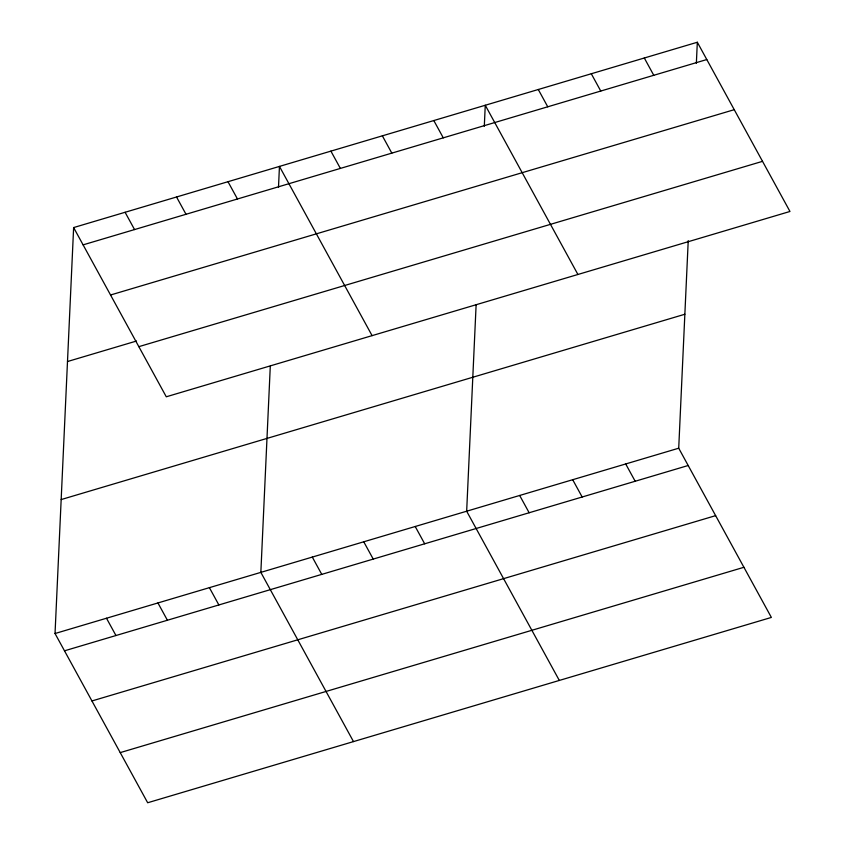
<?xml version="1.0" encoding="UTF-8"?>
<svg xmlns="http://www.w3.org/2000/svg" width="845" height="845" viewBox="0 0 845 845"><rect width="100%" height="100%" fill="white"/><g stroke="black" fill="none" stroke-linecap="round" stroke-linejoin="round"><path stroke-width="1.27" d="M688.231 240.624L678.715 448.209L771.369 617.431L147.674 802.75L55.031 633.528L73.631 227.569L697.326 42.25L789.969 211.472L166.285 396.791L73.631 227.569M270.294 366.107L260.851 572.371L353.495 741.593M278.491 187.432L279.452 166.412L372.096 335.645M476.115 304.95L466.662 511.214L559.316 680.436M484.301 126.275L485.262 105.255L577.917 274.488M696.354 63.269L697.326 42.25M83.095 244.86L706.79 59.541M110.547 295L734.242 109.681M67.494 361.533L136.52 341.021M138.833 346.661L762.517 161.342M61.167 499.564L684.862 314.245M55.031 633.528L678.715 448.209M64.495 650.819L688.189 465.5M91.947 700.959L715.641 515.64M120.233 752.61L743.917 567.291M644.312 57.999L653.776 75.3M591.299 73.758L600.763 91.049M538.286 89.507L547.75 106.797M625.701 463.958L635.176 481.249M433.812 120.55L443.276 137.841M572.688 479.707L582.163 497.008M382.362 135.834L391.826 153.125M519.675 495.466L529.15 512.757M330.902 151.128L340.377 168.419M227.992 181.707L237.466 198.998M415.212 526.498L424.676 543.8M176.542 196.991L186.006 214.281M363.751 541.793L373.226 559.084M125.092 212.285L134.556 229.576M312.301 557.077L321.765 574.378M209.391 587.655L218.866 604.946M157.941 602.95L167.405 620.241M106.481 618.234L115.955 635.524"/></g></svg>
